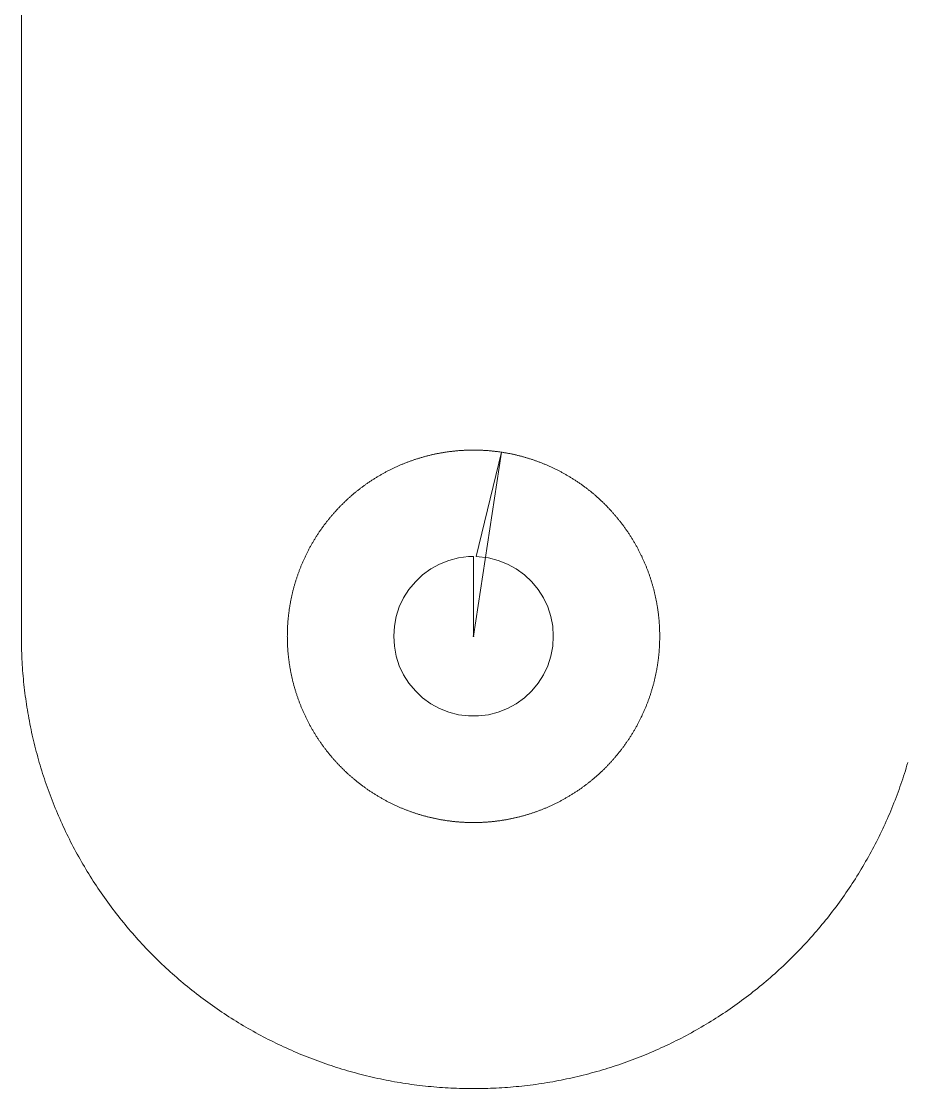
# Model space of a CAD drawing. Header units: millimetres. Extents: x 76 to 112, y 201 to 368.
# Drawn here: x 77.39 to 94.05, y 201.05 to 221.11 of the extents above; entities that cross this region are included whole.
import ezdxf

# ---------------------------------------------------------------- set-up
doc = ezdxf.new("R2010")
doc.units = ezdxf.units.MM
doc.layers.add('TOP_Drill', color=7, linetype='Continuous')
doc.layers.add('TOP_Full_CutOut_90_1', color=7, linetype='Continuous', lineweight=18)
doc.layers.add('TOP_Full_CutOut_90_2', color=7, linetype='Continuous', lineweight=18)

msp = doc.modelspace()

# ---------------------------------------------------------------- linework, layer by layer
at = {"layer": 'TOP_Drill'}
msp.add_point((85.888464, 209.54918), dxfattribs=at)
at = {"layer": 'TOP_Full_CutOut_90_1'}
msp.add_lwpolyline([(85.888465, 209.54918), (85.888464, 209.54918), (85.888465, 209.54918), (86.413633, 213.009554), (86.428744, 213.007228), (86.443224, 213.004935), (86.457694, 213.002581), (86.472155, 213.000166), (86.486605, 212.997691), (86.501045, 212.995155), (86.515474, 212.992559), (86.529892, 212.989902), (86.544299, 212.987185), (86.558694, 212.984408), (86.573078, 212.981571), (86.587449, 212.978673), (86.601808, 212.975715), (86.616155, 212.972697), (86.630489, 212.969618), (86.64481, 212.96648), (86.659118, 212.963282), (86.673412, 212.960024), (86.687692, 212.956706), (86.701959, 212.953329), (86.716211, 212.949891), (86.730448, 212.946394), (86.744671, 212.942837), (86.758879, 212.939221), (86.773071, 212.935545), (86.787248, 212.93181), (86.80141, 212.928016), (86.815555, 212.924162), (86.829684, 212.920249), (86.843796, 212.916277), (86.857892, 212.912246), (86.87197, 212.908155), (86.886032, 212.904006), (86.900076, 212.899798), (86.914102, 212.895531), (86.92811, 212.891206), (86.9421, 212.886822), (86.956071, 212.882379), (86.970024, 212.877878), (86.983957, 212.873318), (86.997872, 212.8687), (87.011767, 212.864024), (87.025642, 212.85929), (87.039498, 212.854497), (87.053333, 212.849647), (87.067147, 212.844739), (87.080941, 212.839772), (87.094715, 212.834749), (87.108466, 212.829667), (87.122197, 212.824528), (87.135906, 212.819331), (87.149593, 212.814077), (87.163258, 212.808766), (87.1769, 212.803398), (87.19052, 212.797972), (87.204117, 212.79249), (87.217691, 212.78695), (87.231242, 212.781354), (87.244769, 212.775701), (87.258272, 212.769992), (87.271751, 212.764225), (87.285206, 212.758403), (87.298637, 212.752524), (87.312043, 212.746589), (87.325423, 212.740598), (87.338779, 212.734551), (87.352109, 212.728448), (87.365413, 212.722289), (87.378692, 212.716075), (87.391944, 212.709805), (87.40517, 212.703479), (87.418369, 212.697098), (87.431542, 212.690662), (87.444687, 212.684171), (87.457806, 212.677625), (87.470896, 212.671024), (87.483959, 212.664368), (87.496994, 212.657658), (87.51, 212.650893), (87.522979, 212.644073), (87.535928, 212.637199), (87.548849, 212.630271), (87.56174, 212.623289), (87.574602, 212.616253), (87.587435, 212.609164), (87.600237, 212.60202), (87.61301, 212.594823), (87.625752, 212.587573), (87.638464, 212.580269), (87.651145, 212.572912), (87.663796, 212.565502), (87.676415, 212.558039), (87.689003, 212.550523), (87.701559, 212.542955), (87.714083, 212.535334), (87.726575, 212.527661), (87.739036, 212.519935), (87.751463, 212.512157), (87.763858, 212.504328), (87.77622, 212.496446), (87.788549, 212.488513), (87.800844, 212.480528), (87.813106, 212.472492), (87.825335, 212.464404), (87.837529, 212.456266), (87.849689, 212.448076), (87.861815, 212.439835), (87.873906, 212.431544), (87.885962, 212.423202), (87.897983, 212.41481), (87.909969, 212.406367), (87.921919, 212.397875), (87.933834, 212.389332), (87.945713, 212.38074), (87.957555, 212.372097), (87.969362, 212.363406), (87.981132, 212.354665), (87.992865, 212.345874), (88.004561, 212.337035), (88.01622, 212.328146), (88.027842, 212.319209), (88.039426, 212.310224), (88.050973, 212.30119), (88.062482, 212.292107), (88.073952, 212.282977), (88.085384, 212.273798), (88.096778, 212.264572), (88.108132, 212.255298), (88.119448, 212.245976), (88.130725, 212.236608), (88.141962, 212.227192), (88.15316, 212.217729), (88.164318, 212.208219), (88.175436, 212.198663), (88.186514, 212.18906), (88.197552, 212.179411), (88.208549, 212.169715), (88.219506, 212.159974), (88.230421, 212.150187), (88.241296, 212.140354), (88.252129, 212.130476), (88.262921, 212.120552), (88.273671, 212.110584), (88.284379, 212.10057), (88.295045, 212.090512), (88.305669, 212.080409), (88.316251, 212.070262), (88.32679, 212.06007), (88.337286, 212.049834), (88.347739, 212.039555), (88.358149, 212.029232), (88.368516, 212.018865), (88.378839, 212.008455), (88.389119, 211.998002), (88.399354, 211.987506), (88.409546, 211.976967), (88.419693, 211.966385), (88.429796, 211.955761), (88.439854, 211.945095), (88.449868, 211.934387), (88.459837, 211.923637), (88.46976, 211.912845), (88.479638, 211.902012), (88.489471, 211.891137), (88.499258, 211.880222), (88.509, 211.869265), (88.518695, 211.858268), (88.528344, 211.84723), (88.537947, 211.836152), (88.547503, 211.825034), (88.557013, 211.813876), (88.566476, 211.802678), (88.575892, 211.791441), (88.585261, 211.780164), (88.594582, 211.768848), (88.603856, 211.757493), (88.613082, 211.7461), (88.622261, 211.734668), (88.631391, 211.723197), (88.640474, 211.711689), (88.649508, 211.700142), (88.658494, 211.688558), (88.667431, 211.676936), (88.676319, 211.665277), (88.685158, 211.653581), (88.693949, 211.641847), (88.70269, 211.630078), (88.711382, 211.618271), (88.720024, 211.606428), (88.728616, 211.59455), (88.737159, 211.582635), (88.745652, 211.570685), (88.754094, 211.558699), (88.762487, 211.546678), (88.770828, 211.534621), (88.77912, 211.52253), (88.78736, 211.510405), (88.79555, 211.498245), (88.803689, 211.48605), (88.811776, 211.473822), (88.819812, 211.46156), (88.827797, 211.449265), (88.83573, 211.436936), (88.843612, 211.424574), (88.851442, 211.412179), (88.859219, 211.399751), (88.866945, 211.387291), (88.874618, 211.374799), (88.882239, 211.362275), (88.889808, 211.349718), (88.897323, 211.337131), (88.904786, 211.324512), (88.912196, 211.311861), (88.919553, 211.29918), (88.926857, 211.286468), (88.934107, 211.273726), (88.941304, 211.260953), (88.948448, 211.24815), (88.955538, 211.235318), (88.962574, 211.222456), (88.969556, 211.209564), (88.976484, 211.196644), (88.983357, 211.183694), (88.990177, 211.170716), (88.996942, 211.15771), (89.003652, 211.144675), (89.010308, 211.131612), (89.016909, 211.118521), (89.023455, 211.105403), (89.029947, 211.092258), (89.036383, 211.079085), (89.042763, 211.065886), (89.049089, 211.05266), (89.055359, 211.039408), (89.061573, 211.026129), (89.067732, 211.012825), (89.073835, 210.999495), (89.079882, 210.986139), (89.085873, 210.972758), (89.091808, 210.959353), (89.097687, 210.945922), (89.10351, 210.932467), (89.109276, 210.918988), (89.114985, 210.905485), (89.120638, 210.891958), (89.126234, 210.878407), (89.131774, 210.864833), (89.137256, 210.851236), (89.142682, 210.837616), (89.14805, 210.823973), (89.153362, 210.810309), (89.158616, 210.796622), (89.163812, 210.782913), (89.168951, 210.769182), (89.174033, 210.75543), (89.179057, 210.741657), (89.184023, 210.727863), (89.188931, 210.714048), (89.193782, 210.700213), (89.198574, 210.686358), (89.203308, 210.672483), (89.207985, 210.658588), (89.212602, 210.644673), (89.217162, 210.63074), (89.221663, 210.616787), (89.226106, 210.602815), (89.23049, 210.588826), (89.234816, 210.574817), (89.239083, 210.560791), (89.243291, 210.546747), (89.24744, 210.532686), (89.25153, 210.518607), (89.255561, 210.504512), (89.259533, 210.490399), (89.263446, 210.476271), (89.2673, 210.462125), (89.271094, 210.447964), (89.27483, 210.433787), (89.278505, 210.419595), (89.282122, 210.405387), (89.285678, 210.391164), (89.289175, 210.376927), (89.292613, 210.362674), (89.29599, 210.348408), (89.299308, 210.334128), (89.302566, 210.319834), (89.305765, 210.305526), (89.308903, 210.291205), (89.311981, 210.276871), (89.314999, 210.262524), (89.317957, 210.248165), (89.320855, 210.233793), (89.323692, 210.21941), (89.32647, 210.205015), (89.329187, 210.190608), (89.331843, 210.17619), (89.334439, 210.161761), (89.336975, 210.147321), (89.33945, 210.132871), (89.341865, 210.11841), (89.344219, 210.10394), (89.346513, 210.089459), (89.348745, 210.07497), (89.350917, 210.060471), (89.353029, 210.045963), (89.355079, 210.031446), (89.357069, 210.016921), (89.358998, 210.002388), (89.360866, 209.987846), (89.362673, 209.973297), (89.364419, 209.958741), (89.366104, 209.944177), (89.367728, 209.929607), (89.369291, 209.91503), (89.370793, 209.900446), (89.372234, 209.885856), (89.373613, 209.871261), (89.374932, 209.856659), (89.376189, 209.842053), (89.377385, 209.827441), (89.37852, 209.812824), (89.379594, 209.798202), (89.380607, 209.783577), (89.381558, 209.768947), (89.382448, 209.754313), (89.383276, 209.739676), (89.384044, 209.725035), (89.38475, 209.710391), (89.385394, 209.695745), (89.385977, 209.681096), (89.386499, 209.666444), (89.38696, 209.651791), (89.387359, 209.637135), (89.387697, 209.622479), (89.387973, 209.60782), (89.388188, 209.593161), (89.388341, 209.578501), (89.388434, 209.563841), (89.388464, 209.54918), (89.388434, 209.534519), (89.388341, 209.519859), (89.388188, 209.505199), (89.387973, 209.49054), (89.387697, 209.475882), (89.387359, 209.461225), (89.38696, 209.446569), (89.386499, 209.431916), (89.385977, 209.417264), (89.385394, 209.402615), (89.38475, 209.387969), (89.384044, 209.373325), (89.383276, 209.358684), (89.382448, 209.344047), (89.381558, 209.329413), (89.380607, 209.314783), (89.379594, 209.300158), (89.37852, 209.285536), (89.377385, 209.270919), (89.376189, 209.256308), (89.374932, 209.241701), (89.373613, 209.2271), (89.372234, 209.212504), (89.370793, 209.197914), (89.369291, 209.18333), (89.367728, 209.168753), (89.366104, 209.154183), (89.364419, 209.139619), (89.362673, 209.125063), (89.360866, 209.110514), (89.358998, 209.095972), (89.357069, 209.081439), (89.355079, 209.066914), (89.353029, 209.052397), (89.350917, 209.037889), (89.348745, 209.02339), (89.346513, 209.008901), (89.344219, 208.99442), (89.341865, 208.97995), (89.33945, 208.965489), (89.336975, 208.951039), (89.334439, 208.936599), (89.331843, 208.92217), (89.329187, 208.907752), (89.32647, 208.893345), (89.323692, 208.87895), (89.320855, 208.864567), (89.317957, 208.850195), (89.314999, 208.835836), (89.311981, 208.821489), (89.308903, 208.807155), (89.305765, 208.792834), (89.302566, 208.778527), (89.299308, 208.764232), (89.29599, 208.749952), (89.292613, 208.735686), (89.289175, 208.721434), (89.285678, 208.707196), (89.282122, 208.692973), (89.278505, 208.678765), (89.27483, 208.664573), (89.271094, 208.650396), (89.2673, 208.636235), (89.263446, 208.62209), (89.259533, 208.607961), (89.255561, 208.593848), (89.25153, 208.579753), (89.24744, 208.565674), (89.243291, 208.551613), (89.239083, 208.537569), (89.234816, 208.523543), (89.23049, 208.509535), (89.226106, 208.495545), (89.221663, 208.481573), (89.217162, 208.467621), (89.212602, 208.453687), (89.207985, 208.439772), (89.203308, 208.425877), (89.198574, 208.412002), (89.193782, 208.398147), (89.188931, 208.384312), (89.184023, 208.370497), (89.179057, 208.356703), (89.174033, 208.34293), (89.168951, 208.329178), (89.163812, 208.315447), (89.158616, 208.301738), (89.153362, 208.288051), (89.14805, 208.274387), (89.142682, 208.260744), (89.137256, 208.247124), (89.131774, 208.233527), (89.126234, 208.219953), (89.120638, 208.206403), (89.114985, 208.192876), (89.109276, 208.179372), (89.10351, 208.165893), (89.097687, 208.152438), (89.091808, 208.139008), (89.085873, 208.125602), (89.079882, 208.112221), (89.073835, 208.098866), (89.067732, 208.085535), (89.061573, 208.072231), (89.055359, 208.058953), (89.049089, 208.0457), (89.042763, 208.032474), (89.036383, 208.019275), (89.029947, 208.006102), (89.023455, 207.992957), (89.016909, 207.979839), (89.010308, 207.966748), (89.003652, 207.953685), (88.996942, 207.940651), (88.990177, 207.927644), (88.983357, 207.914666), (88.976484, 207.901716), (88.969556, 207.888796), (88.962574, 207.875904), (88.955538, 207.863042), (88.948448, 207.85021), (88.941304, 207.837407), (88.934107, 207.824634), (88.926857, 207.811892), (88.919553, 207.79918), (88.912196, 207.786499), (88.904786, 207.773849), (88.897323, 207.761229), (88.889808, 207.748642), (88.882239, 207.736086), (88.874618, 207.723561), (88.866945, 207.711069), (88.859219, 207.698609), (88.851442, 207.686181), (88.843612, 207.673786), (88.83573, 207.661424), (88.827797, 207.649095), (88.819812, 207.6368), (88.811776, 207.624538), (88.803689, 207.61231), (88.79555, 207.600115), (88.78736, 207.587955), (88.77912, 207.57583), (88.770828, 207.563739), (88.762487, 207.551683), (88.754094, 207.539661), (88.745652, 207.527676), (88.737159, 207.515725), (88.728616, 207.50381), (88.720024, 207.491932), (88.711382, 207.480089), (88.70269, 207.468283), (88.693949, 207.456513), (88.685158, 207.444779), (88.676319, 207.433083), (88.667431, 207.421424), (88.658494, 207.409802), (88.649508, 207.398218), (88.640474, 207.386671), (88.631391, 207.375163), (88.622261, 207.363692), (88.613082, 207.35226), (88.603856, 207.340867), (88.594582, 207.329512), (88.585261, 207.318196), (88.575892, 207.306919), (88.566476, 207.295682), (88.557013, 207.284484), (88.547503, 207.273326), (88.537947, 207.262208), (88.528344, 207.25113), (88.518695, 207.240092), (88.509, 207.229095), (88.499258, 207.218139), (88.489471, 207.207223), (88.479638, 207.196348), (88.46976, 207.185515), (88.459837, 207.174723), (88.449868, 207.163973), (88.439854, 207.153265), (88.429796, 207.142599), (88.419693, 207.131975), (88.409546, 207.121393), (88.399354, 207.110855), (88.389119, 207.100358), (88.378839, 207.089905), (88.368516, 207.079495), (88.358149, 207.069128), (88.347739, 207.058805), (88.337286, 207.048526), (88.32679, 207.03829), (88.316251, 207.028098), (88.305669, 207.017951), (88.295045, 207.007848), (88.284379, 206.99779), (88.273671, 206.987776), (88.262921, 206.977808), (88.252129, 206.967884), (88.241296, 206.958006), (88.230421, 206.948173), (88.219506, 206.938386), (88.208549, 206.928645), (88.197552, 206.918949), (88.186514, 206.9093), (88.175436, 206.899697), (88.164318, 206.890141), (88.15316, 206.880631), (88.141962, 206.871168), (88.130725, 206.861752), (88.119448, 206.852384), (88.108132, 206.843062), (88.096778, 206.833788), (88.085384, 206.824562), (88.073952, 206.815383), (88.062482, 206.806253), (88.050973, 206.797171), (88.039426, 206.788136), (88.027842, 206.779151), (88.01622, 206.770214), (88.004561, 206.761325), (87.992865, 206.752486), (87.981132, 206.743696), (87.969362, 206.734955), (87.957555, 206.726263), (87.945713, 206.717621), (87.933834, 206.709028), (87.921919, 206.700485), (87.909969, 206.691993), (87.897983, 206.68355), (87.885962, 206.675158), (87.873906, 206.666816), (87.861815, 206.658525), (87.849689, 206.650284), (87.837529, 206.642094), (87.825335, 206.633956), (87.813106, 206.625868), (87.800844, 206.617832), (87.788549, 206.609847), (87.77622, 206.601914), (87.763858, 206.594032), (87.751463, 206.586203), (87.739036, 206.578425), (87.726575, 206.570699), (87.714083, 206.563026), (87.701559, 206.555405), (87.689003, 206.547837), (87.676415, 206.540321), (87.663796, 206.532858), (87.651145, 206.525448), (87.638464, 206.518091), (87.625752, 206.510787), (87.61301, 206.503537), (87.600237, 206.49634), (87.587435, 206.489196), (87.574602, 206.482107), (87.56174, 206.475071), (87.548849, 206.468089), (87.535928, 206.461161), (87.522979, 206.454287), (87.51, 206.447468), (87.496994, 206.440702), (87.483959, 206.433992), (87.470896, 206.427336), (87.457806, 206.420735), (87.444687, 206.414189), (87.431542, 206.407698), (87.418369, 206.401262), (87.40517, 206.394881), (87.391944, 206.388555), (87.378692, 206.382285), (87.365413, 206.376071), (87.352109, 206.369912), (87.338779, 206.363809), (87.325423, 206.357762), (87.312043, 206.351771), (87.298637, 206.345836), (87.285206, 206.339957), (87.271751, 206.334135), (87.258272, 206.328369), (87.244769, 206.322659), (87.231242, 206.317006), (87.217691, 206.31141), (87.204117, 206.30587), (87.19052, 206.300388), (87.1769, 206.294962), (87.163258, 206.289594), (87.149593, 206.284283), (87.135906, 206.279029), (87.122197, 206.273832), (87.108466, 206.268693), (87.094715, 206.263612), (87.080941, 206.258588), (87.067147, 206.253622), (87.053333, 206.248713), (87.039498, 206.243863), (87.025642, 206.23907), (87.011767, 206.234336), (86.997872, 206.22966), (86.983957, 206.225042), (86.970024, 206.220482), (86.956071, 206.215981), (86.9421, 206.211538), (86.92811, 206.207154), (86.914102, 206.202829), (86.900076, 206.198562), (86.886032, 206.194354), (86.87197, 206.190205), (86.857892, 206.186114), (86.843796, 206.182083), (86.829684, 206.178111), (86.815555, 206.174198), (86.80141, 206.170344), (86.787248, 206.16655), (86.773071, 206.162815), (86.758879, 206.159139), (86.744671, 206.155523), (86.730448, 206.151966), (86.716211, 206.148469), (86.701959, 206.145032), (86.687692, 206.141654), (86.673412, 206.138336), (86.659118, 206.135078), (86.64481, 206.13188), (86.630489, 206.128742), (86.616155, 206.125663), (86.601808, 206.122645), (86.587449, 206.119687), (86.573078, 206.11679), (86.558694, 206.113952), (86.544299, 206.111175), (86.529892, 206.108458), (86.515474, 206.105801), (86.501045, 206.103205), (86.486605, 206.100669), (86.472155, 206.098194), (86.457694, 206.095779), (86.443224, 206.093425), (86.428744, 206.091132), (86.414254, 206.088899), (86.399755, 206.086727), (86.385247, 206.084616), (86.37073, 206.082565), (86.356205, 206.080575), (86.341672, 206.078647), (86.327131, 206.076779), (86.312582, 206.074972), (86.298025, 206.073226), (86.283462, 206.07154), (86.268891, 206.069916), (86.254314, 206.068353), (86.23973, 206.066851), (86.22514, 206.065411), (86.210545, 206.064031), (86.195943, 206.062712), (86.181337, 206.061455), (86.166725, 206.060259), (86.152108, 206.059124), (86.137487, 206.05805), (86.122861, 206.057038), (86.108231, 206.056087), (86.093597, 206.055197), (86.07896, 206.054368), (86.064319, 206.053601), (86.049676, 206.052895), (86.035029, 206.05225), (86.02038, 206.051667), (86.005728, 206.051145), (85.991075, 206.050685), (85.97642, 206.050285), (85.961763, 206.049948), (85.947105, 206.049671), (85.932445, 206.049456), (85.917785, 206.049303), (85.903125, 206.049211), (85.888464, 206.04918), (85.873804, 206.049211), (85.859143, 206.049303), (85.844483, 206.049456), (85.829824, 206.049671), (85.815166, 206.049948), (85.800509, 206.050285), (85.785854, 206.050685), (85.7712, 206.051145), (85.756549, 206.051667), (85.741899, 206.05225), (85.727253, 206.052895), (85.712609, 206.053601), (85.697968, 206.054368), (85.683331, 206.055197), (85.668697, 206.056087), (85.654068, 206.057038), (85.639442, 206.05805), (85.62482, 206.059124), (85.610204, 206.060259), (85.595592, 206.061455), (85.580985, 206.062712), (85.566384, 206.064031), (85.551788, 206.065411), (85.537198, 206.066851), (85.522615, 206.068353), (85.508037, 206.069916), (85.493467, 206.07154), (85.478903, 206.073226), (85.464347, 206.074972), (85.449798, 206.076779), (85.435257, 206.078647), (85.420723, 206.080575), (85.406198, 206.082565), (85.391682, 206.084616), (85.377174, 206.086727), (85.362675, 206.088899), (85.348185, 206.091132), (85.333705, 206.093425), (85.319234, 206.095779), (85.304774, 206.098194), (85.290323, 206.100669), (85.275884, 206.103205), (85.261455, 206.105801), (85.247036, 206.108458), (85.23263, 206.111175), (85.218234, 206.113952), (85.203851, 206.11679), (85.189479, 206.119687), (85.17512, 206.122645), (85.160773, 206.125663), (85.146439, 206.128742), (85.132118, 206.13188), (85.117811, 206.135078), (85.103517, 206.138336), (85.089236, 206.141654), (85.07497, 206.145032), (85.060718, 206.148469), (85.04648, 206.151966), (85.032257, 206.155523), (85.01805, 206.159139), (85.003857, 206.162815), (84.98968, 206.16655), (84.975519, 206.170344), (84.961374, 206.174198), (84.947245, 206.178111), (84.933132, 206.182083), (84.919037, 206.186114), (84.904958, 206.190205), (84.890897, 206.194354), (84.876853, 206.198562), (84.862827, 206.202829), (84.848819, 206.207154), (84.834829, 206.211538), (84.820857, 206.215981), (84.806905, 206.220482), (84.792971, 206.225042), (84.779057, 206.22966), (84.765162, 206.234336), (84.751286, 206.23907), (84.737431, 206.243863), (84.723596, 206.248713), (84.709781, 206.253622), (84.695987, 206.258588), (84.682214, 206.263612), (84.668462, 206.268693), (84.654732, 206.273832), (84.641023, 206.279029), (84.627336, 206.284283), (84.613671, 206.289594), (84.600028, 206.294962), (84.586408, 206.300388), (84.572811, 206.30587), (84.559237, 206.31141), (84.545687, 206.317006), (84.53216, 206.322659), (84.518656, 206.328369), (84.505177, 206.334135), (84.491722, 206.339957), (84.478292, 206.345836), (84.464886, 206.351771), (84.451505, 206.357762), (84.43815, 206.363809), (84.42482, 206.369912), (84.411515, 206.376071), (84.398237, 206.382285), (84.384984, 206.388555), (84.371758, 206.394881), (84.358559, 206.401262), (84.345387, 206.407698), (84.332241, 206.414189), (84.319123, 206.420735), (84.306032, 206.427336), (84.29297, 206.433992), (84.279935, 206.440702), (84.266928, 206.447468), (84.25395, 206.454287), (84.241001, 206.461161), (84.22808, 206.468089), (84.215188, 206.475071), (84.202326, 206.482107), (84.189494, 206.489196), (84.176691, 206.49634), (84.163919, 206.503537), (84.151176, 206.510787), (84.138464, 206.518091), (84.125783, 206.525448), (84.113133, 206.532858), (84.100514, 206.540321), (84.087926, 206.547837), (84.07537, 206.555405), (84.062845, 206.563026), (84.050353, 206.570699), (84.037893, 206.578425), (84.025465, 206.586203), (84.01307, 206.594032), (84.000708, 206.601914), (83.98838, 206.609847), (83.976084, 206.617832), (83.963822, 206.625868), (83.951594, 206.633956), (83.9394, 206.642094), (83.92724, 206.650284), (83.915114, 206.658525), (83.903023, 206.666816), (83.890967, 206.675158), (83.878946, 206.68355), (83.86696, 206.691993), (83.855009, 206.700485), (83.843095, 206.709028), (83.831216, 206.717621), (83.819373, 206.726263), (83.807567, 206.734955), (83.795797, 206.743696), (83.784064, 206.752486), (83.772367, 206.761325), (83.760708, 206.770214), (83.749086, 206.779151), (83.737502, 206.788136), (83.725956, 206.797171), (83.714447, 206.806253), (83.702977, 206.815383), (83.691545, 206.824562), (83.680151, 206.833788), (83.668796, 206.843062), (83.65748, 206.852384), (83.646204, 206.861752), (83.634966, 206.871168), (83.623768, 206.880631), (83.61261, 206.890141), (83.601492, 206.899697), (83.590414, 206.9093), (83.579376, 206.918949), (83.568379, 206.928645), (83.557423, 206.938386), (83.546507, 206.948173), (83.535633, 206.958006), (83.524799, 206.967884), (83.514008, 206.977808), (83.503258, 206.987776), (83.492549, 206.99779), (83.481883, 207.007848), (83.471259, 207.017951), (83.460678, 207.028098), (83.450139, 207.03829), (83.439643, 207.048526), (83.429189, 207.058805), (83.418779, 207.069128), (83.408413, 207.079495), (83.398089, 207.089905), (83.38781, 207.100358), (83.377574, 207.110855), (83.367383, 207.121393), (83.357235, 207.131975), (83.347132, 207.142599), (83.337074, 207.153265), (83.327061, 207.163973), (83.317092, 207.174723), (83.307168, 207.185515), (83.29729, 207.196348), (83.287457, 207.207223), (83.27767, 207.218139), (83.267929, 207.229095), (83.258234, 207.240092), (83.248584, 207.25113), (83.238982, 207.262208), (83.229425, 207.273326), (83.219915, 207.284484), (83.210453, 207.295682), (83.201037, 207.306919), (83.191668, 207.318196), (83.182346, 207.329512), (83.173073, 207.340867), (83.163846, 207.35226), (83.154668, 207.363692), (83.145537, 207.375163), (83.136455, 207.386671), (83.127421, 207.398218), (83.118435, 207.409802), (83.109498, 207.421424), (83.10061, 207.433083), (83.09177, 207.444779), (83.08298, 207.456513), (83.074239, 207.468283), (83.065547, 207.480089), (83.056905, 207.491932), (83.048312, 207.50381), (83.03977, 207.515725), (83.031277, 207.527676), (83.022834, 207.539661), (83.014442, 207.551683), (83.0061, 207.563739), (82.997809, 207.57583), (82.989568, 207.587955), (82.981379, 207.600115), (82.97324, 207.61231), (82.965152, 207.624538), (82.957116, 207.6368), (82.949131, 207.649095), (82.941198, 207.661424), (82.933317, 207.673786), (82.925487, 207.686181), (82.917709, 207.698609), (82.909984, 207.711069), (82.90231, 207.723561), (82.894689, 207.736086), (82.887121, 207.748642), (82.879605, 207.761229), (82.872142, 207.773849), (82.864732, 207.786499), (82.857375, 207.79918), (82.850072, 207.811892), (82.842821, 207.824634), (82.835624, 207.837407), (82.828481, 207.85021), (82.821391, 207.863042), (82.814355, 207.875904), (82.807373, 207.888796), (82.800445, 207.901716), (82.793571, 207.914666), (82.786752, 207.927644), (82.779987, 207.940651), (82.773276, 207.953685), (82.76662, 207.966748), (82.760019, 207.979839), (82.753473, 207.992957), (82.746982, 208.006102), (82.740546, 208.019275), (82.734165, 208.032474), (82.72784, 208.0457), (82.72157, 208.058953), (82.715355, 208.072231), (82.709196, 208.085535), (82.703093, 208.098866), (82.697046, 208.112221), (82.691055, 208.125602), (82.68512, 208.139008), (82.679241, 208.152438), (82.673419, 208.165893), (82.667653, 208.179372), (82.661943, 208.192876), (82.65629, 208.206403), (82.650694, 208.219953), (82.645155, 208.233527), (82.639672, 208.247124), (82.634247, 208.260744), (82.628878, 208.274387), (82.623567, 208.288051), (82.618313, 208.301738), (82.613116, 208.315447), (82.607977, 208.329178), (82.602896, 208.34293), (82.597872, 208.356703), (82.592906, 208.370497), (82.587997, 208.384312), (82.583147, 208.398147), (82.578355, 208.412002), (82.57362, 208.425877), (82.568944, 208.439772), (82.564326, 208.453687), (82.559766, 208.467621), (82.555265, 208.481573), (82.550823, 208.495545), (82.546438, 208.509535), (82.542113, 208.523543), (82.537846, 208.537569), (82.533638, 208.551613), (82.529489, 208.565674), (82.525399, 208.579753), (82.521367, 208.593848), (82.517395, 208.607961), (82.513482, 208.62209), (82.509629, 208.636235), (82.505834, 208.650396), (82.502099, 208.664573), (82.498423, 208.678765), (82.494807, 208.692973), (82.49125, 208.707196), (82.487753, 208.721434), (82.484316, 208.735686), (82.480938, 208.749952), (82.47762, 208.764232), (82.474362, 208.778527), (82.471164, 208.792834), (82.468026, 208.807155), (82.464948, 208.821489), (82.46193, 208.835836), (82.458972, 208.850195), (82.456074, 208.864567), (82.453236, 208.87895), (82.450459, 208.893345), (82.447742, 208.907752), (82.445085, 208.92217), (82.442489, 208.936599), (82.439953, 208.951039), (82.437478, 208.965489), (82.435063, 208.97995), (82.432709, 208.99442), (82.430416, 209.008901), (82.428183, 209.02339), (82.426011, 209.037889), (82.4239, 209.052397), (82.421849, 209.066914), (82.41986, 209.081439), (82.417931, 209.095972), (82.416063, 209.110514), (82.414256, 209.125063), (82.41251, 209.139619), (82.410825, 209.154183), (82.409201, 209.168753), (82.407638, 209.18333), (82.406136, 209.197914), (82.404695, 209.212504), (82.403315, 209.2271), (82.401997, 209.241701), (82.400739, 209.256308), (82.399543, 209.270919), (82.398408, 209.285536), (82.397334, 209.300158), (82.396322, 209.314783), (82.395371, 209.329413), (82.394481, 209.344047), (82.393652, 209.358684), (82.392885, 209.373325), (82.392179, 209.387969), (82.391534, 209.402615), (82.390951, 209.417264), (82.390429, 209.431916), (82.389969, 209.446569), (82.38957, 209.461225), (82.389232, 209.475882), (82.388956, 209.49054), (82.388741, 209.505199), (82.388587, 209.519859), (82.388495, 209.534519), (82.388464, 209.54918), (82.388495, 209.563841), (82.388587, 209.578501), (82.388741, 209.593161), (82.388956, 209.60782), (82.389232, 209.622479), (82.38957, 209.637135), (82.389969, 209.651791), (82.390429, 209.666444), (82.390951, 209.681096), (82.391534, 209.695745), (82.392179, 209.710391), (82.392885, 209.725035), (82.393652, 209.739676), (82.394481, 209.754313), (82.395371, 209.768947), (82.396322, 209.783577), (82.397334, 209.798202), (82.398408, 209.812824), (82.399543, 209.827441), (82.400739, 209.842053), (82.401997, 209.856659), (82.403315, 209.871261), (82.404695, 209.885856), (82.406136, 209.900446), (82.407638, 209.91503), (82.409201, 209.929607), (82.410825, 209.944177), (82.41251, 209.958741), (82.414256, 209.973297), (82.416063, 209.987846), (82.417931, 210.002388), (82.41986, 210.016921), (82.421849, 210.031446), (82.4239, 210.045963), (82.426011, 210.060471), (82.428183, 210.07497), (82.430416, 210.089459), (82.432709, 210.10394), (82.435063, 210.11841), (82.437478, 210.132871), (82.439953, 210.147321), (82.442489, 210.161761), (82.445085, 210.17619), (82.447742, 210.190608), (82.450459, 210.205015), (82.453236, 210.21941), (82.456074, 210.233793), (82.458972, 210.248165), (82.46193, 210.262524), (82.464948, 210.276871), (82.468026, 210.291205), (82.471164, 210.305526), (82.474362, 210.319834), (82.47762, 210.334128), (82.480938, 210.348408), (82.484316, 210.362674), (82.487753, 210.376927), (82.49125, 210.391164), (82.494807, 210.405387), (82.498423, 210.419595), (82.502099, 210.433787), (82.505834, 210.447964), (82.509629, 210.462125), (82.513482, 210.476271), (82.517395, 210.490399), (82.521367, 210.504512), (82.525399, 210.518607), (82.529489, 210.532686), (82.533638, 210.546747), (82.537846, 210.560791), (82.542113, 210.574817), (82.546438, 210.588826), (82.550823, 210.602815), (82.555265, 210.616787), (82.559766, 210.63074), (82.564326, 210.644673), (82.568944, 210.658588), (82.57362, 210.672483), (82.578355, 210.686358), (82.583147, 210.700213), (82.587997, 210.714048), (82.592906, 210.727863), (82.597872, 210.741657), (82.602896, 210.75543), (82.607977, 210.769182), (82.613116, 210.782913), (82.618313, 210.796622), (82.623567, 210.810309), (82.628878, 210.823973), (82.634247, 210.837616), (82.639672, 210.851236), (82.645155, 210.864833), (82.650694, 210.878407), (82.65629, 210.891958), (82.661943, 210.905485), (82.667653, 210.918988), (82.673419, 210.932467), (82.679241, 210.945922), (82.68512, 210.959353), (82.691055, 210.972758), (82.697046, 210.986139), (82.703093, 210.999495), (82.709196, 211.012825), (82.715355, 211.026129), (82.72157, 211.039408), (82.72784, 211.05266), (82.734165, 211.065886), (82.740546, 211.079085), (82.746982, 211.092258), (82.753473, 211.105403), (82.760019, 211.118521), (82.76662, 211.131612), (82.773276, 211.144675), (82.779987, 211.15771), (82.786752, 211.170716), (82.793571, 211.183694), (82.800445, 211.196644), (82.807373, 211.209564), (82.814355, 211.222456), (82.821391, 211.235318), (82.828481, 211.24815), (82.835624, 211.260953), (82.842821, 211.273726), (82.850072, 211.286468), (82.857375, 211.29918), (82.864732, 211.311861), (82.872142, 211.324512), (82.879605, 211.337131), (82.887121, 211.349718), (82.894689, 211.362275), (82.90231, 211.374799), (82.909984, 211.387291), (82.917709, 211.399751), (82.925487, 211.412179), (82.933317, 211.424574), (82.941198, 211.436936), (82.949131, 211.449265), (82.957116, 211.46156), (82.965152, 211.473822), (82.97324, 211.48605), (82.981379, 211.498245), (82.989568, 211.510405), (82.997809, 211.52253), (83.0061, 211.534621), (83.014442, 211.546678), (83.022834, 211.558699), (83.031277, 211.570685), (83.03977, 211.582635), (83.048312, 211.59455), (83.056905, 211.606428), (83.065547, 211.618271), (83.074239, 211.630078), (83.08298, 211.641847), (83.09177, 211.653581), (83.10061, 211.665277), (83.109498, 211.676936), (83.118435, 211.688558), (83.127421, 211.700142), (83.136455, 211.711689), (83.145537, 211.723197), (83.154668, 211.734668), (83.163846, 211.7461), (83.173073, 211.757493), (83.182346, 211.768848), (83.191668, 211.780164), (83.201037, 211.791441), (83.210453, 211.802678), (83.219915, 211.813876), (83.229425, 211.825034), (83.238982, 211.836152), (83.248584, 211.84723), (83.258234, 211.858268), (83.267929, 211.869265), (83.27767, 211.880222), (83.287457, 211.891137), (83.29729, 211.902012), (83.307168, 211.912845), (83.317092, 211.923637), (83.327061, 211.934387), (83.337074, 211.945095), (83.347132, 211.955761), (83.357235, 211.966385), (83.367383, 211.976967), (83.377574, 211.987506), (83.38781, 211.998002), (83.398089, 212.008455), (83.408413, 212.018865), (83.418779, 212.029232), (83.429189, 212.039555), (83.439643, 212.049834), (83.450139, 212.06007), (83.460678, 212.070262), (83.471259, 212.080409), (83.481883, 212.090512), (83.492549, 212.10057), (83.503258, 212.110584), (83.514008, 212.120552), (83.524799, 212.130476), (83.535633, 212.140354), (83.546507, 212.150187), (83.557423, 212.159974), (83.568379, 212.169715), (83.579376, 212.179411), (83.590414, 212.18906), (83.601492, 212.198663), (83.61261, 212.208219), (83.623768, 212.217729), (83.634966, 212.227192), (83.646204, 212.236608), (83.65748, 212.245976), (83.668796, 212.255298), (83.680151, 212.264572), (83.691545, 212.273798), (83.702977, 212.282977), (83.714447, 212.292107), (83.725956, 212.30119), (83.737502, 212.310224), (83.749086, 212.319209), (83.760708, 212.328146), (83.772367, 212.337035), (83.784064, 212.345874), (83.795797, 212.354665), (83.807567, 212.363406), (83.819373, 212.372097), (83.831216, 212.38074), (83.843095, 212.389332), (83.855009, 212.397875), (83.86696, 212.406367), (83.878946, 212.41481), (83.890967, 212.423202), (83.903023, 212.431544), (83.915114, 212.439835), (83.92724, 212.448076), (83.9394, 212.456266), (83.951594, 212.464404), (83.963822, 212.472492), (83.976084, 212.480528), (83.98838, 212.488513), (84.000708, 212.496446), (84.01307, 212.504328), (84.025465, 212.512157), (84.037893, 212.519935), (84.050353, 212.527661), (84.062845, 212.535334), (84.07537, 212.542955), (84.087926, 212.550523), (84.100514, 212.558039), (84.113133, 212.565502), (84.125783, 212.572912), (84.138464, 212.580269), (84.151176, 212.587573), (84.163919, 212.594823), (84.176691, 212.60202), (84.189494, 212.609164), (84.202326, 212.616253), (84.215188, 212.623289), (84.22808, 212.630271), (84.241001, 212.637199), (84.25395, 212.644073), (84.266928, 212.650893), (84.279935, 212.657658), (84.29297, 212.664368), (84.306032, 212.671024), (84.319123, 212.677625), (84.332241, 212.684171), (84.345387, 212.690662), (84.358559, 212.697098), (84.371758, 212.703479), (84.384984, 212.709805), (84.398237, 212.716075), (84.411515, 212.722289), (84.42482, 212.728448), (84.43815, 212.734551), (84.451505, 212.740598), (84.464886, 212.746589), (84.478292, 212.752524), (84.491722, 212.758403), (84.505177, 212.764225), (84.518656, 212.769992), (84.53216, 212.775701), (84.545687, 212.781354), (84.559237, 212.78695), (84.572811, 212.79249), (84.586408, 212.797972), (84.600028, 212.803398), (84.613671, 212.808766), (84.627336, 212.814077), (84.641023, 212.819331), (84.654732, 212.824528), (84.668462, 212.829667), (84.682214, 212.834749), (84.695987, 212.839772), (84.709781, 212.844739), (84.723596, 212.849647), (84.737431, 212.854497), (84.751286, 212.85929), (84.765162, 212.864024), (84.779057, 212.8687), (84.792971, 212.873318), (84.806905, 212.877878), (84.820857, 212.882379), (84.834829, 212.886822), (84.848819, 212.891206), (84.862827, 212.895531), (84.876853, 212.899798), (84.890897, 212.904006), (84.904958, 212.908155), (84.919037, 212.912246), (84.933132, 212.916277), (84.947245, 212.920249), (84.961374, 212.924162), (84.975519, 212.928016), (84.98968, 212.93181), (85.003857, 212.935545), (85.01805, 212.939221), (85.032257, 212.942837), (85.04648, 212.946394), (85.060718, 212.949891), (85.07497, 212.953329), (85.089236, 212.956706), (85.103517, 212.960024), (85.117811, 212.963282), (85.132118, 212.96648), (85.146439, 212.969618), (85.160773, 212.972697), (85.17512, 212.975715), (85.189479, 212.978673), (85.203851, 212.981571), (85.218234, 212.984408), (85.23263, 212.987185), (85.247036, 212.989902), (85.261455, 212.992559), (85.275884, 212.995155), (85.290323, 212.997691), (85.304774, 213.000166), (85.319234, 213.002581), (85.333705, 213.004935), (85.348185, 213.007228), (85.362675, 213.009461), (85.377174, 213.011633), (85.391682, 213.013745), (85.406198, 213.015795), (85.420723, 213.017785), (85.435257, 213.019714), (85.449798, 213.021582), (85.464347, 213.023389), (85.478903, 213.025135), (85.493467, 213.02682), (85.508037, 213.028444), (85.522615, 213.030007), (85.537198, 213.031509), (85.551788, 213.032949), (85.566384, 213.034329), (85.580985, 213.035648), (85.595592, 213.036905), (85.610204, 213.038101), (85.62482, 213.039236), (85.639442, 213.04031), (85.654068, 213.041322), (85.668697, 213.042274), (85.683331, 213.043164), (85.697968, 213.043992), (85.712609, 213.044759), (85.727253, 213.045465), (85.741899, 213.04611), (85.756549, 213.046693), (85.7712, 213.047215), (85.785854, 213.047676), (85.800509, 213.048075), (85.815166, 213.048412), (85.829824, 213.048689), (85.844483, 213.048904), (85.859143, 213.049057), (85.873804, 213.049149), (85.888464, 213.04918), (85.903125, 213.049149), (85.917785, 213.049057), (85.932445, 213.048904), (85.947105, 213.048689), (85.961763, 213.048412), (85.97642, 213.048075), (85.991075, 213.047676), (86.005728, 213.047215), (86.02038, 213.046693), (86.035029, 213.04611), (86.049676, 213.045465), (86.064319, 213.044759), (86.07896, 213.043992), (86.093597, 213.043164), (86.108231, 213.042274), (86.122861, 213.041322), (86.137487, 213.04031), (86.152108, 213.039236), (86.166725, 213.038101), (86.181337, 213.036905), (86.195943, 213.035648), (86.210545, 213.034329), (86.22514, 213.032949), (86.23973, 213.031509), (86.254314, 213.030007), (86.268891, 213.028444), (86.283462, 213.02682), (86.298025, 213.025135), (86.312582, 213.023389), (86.327131, 213.021582), (86.341672, 213.019714), (86.356205, 213.017785), (86.37073, 213.015795), (86.385247, 213.013745), (86.399755, 213.011633), (86.413633, 213.009554), (85.936357, 211.047977), (86.169537, 211.022611), (86.351991, 210.975765), (86.527134, 210.906421), (86.692205, 210.815672), (86.844601, 210.70495), (86.981918, 210.576001), (87.101991, 210.430858), (87.202925, 210.271811), (87.28313, 210.101367), (87.34134, 209.922215), (87.376637, 209.73718), (87.388465, 209.54918), (87.376637, 209.36118), (87.34134, 209.176145), (87.28313, 208.996993), (87.202925, 208.82655), (87.101991, 208.667502), (86.981918, 208.522359), (86.844601, 208.39341), (86.692205, 208.282688), (86.527134, 208.191939), (86.351991, 208.122595), (86.169537, 208.075749), (85.982651, 208.05214), (85.794279, 208.05214), (85.607393, 208.075749), (85.42494, 208.122595), (85.249796, 208.191939), (85.084725, 208.282688), (84.932329, 208.39341), (84.795012, 208.522359), (84.67494, 208.667502), (84.574005, 208.82655), (84.493801, 208.996993), (84.435591, 209.176145), (84.400293, 209.36118), (84.388465, 209.54918), (84.400293, 209.73718), (84.435591, 209.922215), (84.493801, 210.101367), (84.574005, 210.271811), (84.67494, 210.430858), (84.795012, 210.576001), (84.932329, 210.70495), (85.084725, 210.815672), (85.249796, 210.906421), (85.42494, 210.975765), (85.607393, 211.022611), (85.794279, 211.04622), (85.888465, 211.04622), (85.888465, 209.54918)], dxfattribs=at)
at = {"layer": 'TOP_Full_CutOut_90_2'}
msp.add_lwpolyline([(77.388466, 238.014981), (77.38911, 209.54851), (77.389279, 209.495103), (77.389783, 209.441698), (77.390623, 209.388298), (77.391799, 209.334904), (77.39331, 209.281518), (77.395156, 209.228143), (77.397338, 209.174781), (77.399855, 209.121433), (77.402707, 209.068102), (77.405894, 209.01479), (77.409415, 208.961499), (77.413272, 208.908232), (77.417463, 208.85499), (77.421989, 208.801775), (77.426849, 208.74859), (77.432043, 208.695436), (77.437571, 208.642316), (77.443433, 208.589231), (77.449628, 208.536185), (77.456156, 208.483178), (77.463017, 208.430214), (77.470211, 208.377294), (77.477738, 208.32442), (77.485596, 208.271594), (77.493786, 208.218819), (77.502307, 208.166096), (77.51116, 208.113427), (77.520343, 208.060817), (77.529856, 208.008264), (77.5397, 207.955772), (77.549873, 207.903342), (77.560376, 207.850978), (77.571207, 207.798682), (77.582367, 207.746453), (77.593854, 207.694296), (77.605669, 207.642212), (77.617811, 207.590205), (77.63028, 207.538273), (77.643074, 207.486421), (77.656195, 207.434651), (77.66964, 207.382965), (77.68341, 207.331363), (77.697503, 207.279849), (77.71192, 207.228424), (77.72666, 207.177092), (77.741722, 207.125853), (77.757106, 207.074709), (77.772811, 207.023664), (77.788836, 206.972718), (77.805181, 206.921873), (77.821845, 206.871133), (77.838828, 206.820498), (77.856128, 206.769971), (77.873746, 206.719554), (77.89168, 206.669247), (77.90993, 206.619055), (77.928494, 206.568979), (77.947373, 206.51902), (77.966566, 206.46918), (77.986071, 206.419463), (78.005889, 206.369869), (78.026017, 206.3204), (78.046456, 206.271059), (78.067205, 206.221847), (78.088262, 206.172767), (78.109627, 206.123819), (78.1313, 206.075008), (78.153279, 206.026332), (78.175563, 205.977797), (78.198151, 205.929402), (78.221044, 205.881149), (78.244239, 205.833043), (78.267735, 205.785082), (78.291533, 205.73727), (78.315631, 205.689609), (78.340027, 205.6421), (78.364722, 205.594745), (78.389714, 205.547546), (78.415002, 205.500505), (78.440583, 205.453625), (78.46646, 205.406905), (78.49263, 205.360349), (78.519092, 205.313958), (78.545845, 205.267736), (78.572888, 205.221681), (78.60022, 205.175798), (78.627839, 205.130087), (78.655745, 205.08455), (78.683937, 205.039191), (78.712413, 204.994008), (78.741171, 204.949006), (78.770213, 204.904185), (78.799535, 204.859548), (78.829138, 204.815096), (78.859019, 204.77083), (78.889178, 204.726754), (78.919613, 204.682867), (78.950323, 204.639173), (78.981307, 204.595673), (79.012564, 204.552367), (79.044092, 204.50926), (79.075891, 204.46635), (79.107958, 204.423643), (79.140294, 204.381137), (79.172895, 204.338835), (79.205761, 204.296739), (79.238892, 204.254851), (79.272285, 204.21317), (79.30594, 204.171701), (79.339854, 204.130445), (79.374026, 204.089401), (79.408457, 204.048574), (79.443143, 204.007964), (79.478083, 203.967572), (79.513277, 203.927401), (79.548721, 203.887452), (79.584417, 203.847726), (79.620361, 203.808225), (79.656553, 203.768951), (79.692992, 203.729905), (79.729673, 203.691088), (79.766599, 203.652504), (79.803767, 203.614152), (79.841175, 203.576034), (79.87882, 203.538151), (79.916704, 203.500507), (79.954824, 203.463101), (79.993178, 203.425935), (80.031763, 203.38901), (80.070581, 203.352329), (80.109629, 203.315893), (80.148905, 203.279703), (80.188406, 203.24376), (80.228134, 203.208066), (80.268085, 203.172623), (80.308257, 203.137431), (80.34865, 203.102492), (80.389262, 203.067807), (80.43009, 203.033379), (80.471135, 202.999208), (80.512393, 202.965296), (80.553863, 202.931643), (80.595545, 202.898252), (80.637435, 202.865122), (80.679532, 202.832257), (80.721835, 202.799657), (80.764343, 202.767324), (80.807051, 202.735258), (80.849962, 202.703462), (80.893071, 202.671934), (80.936377, 202.640679), (80.979879, 202.609697), (81.023574, 202.578989), (81.067462, 202.548556), (81.11154, 202.518399), (81.155806, 202.48852), (81.20026, 202.458919), (81.244898, 202.429597), (81.28972, 202.400558), (81.334724, 202.3718), (81.379907, 202.343326), (81.425268, 202.315137), (81.470805, 202.287233), (81.516518, 202.259615), (81.562402, 202.232285), (81.608457, 202.205245), (81.654681, 202.178494), (81.701073, 202.152033), (81.747629, 202.125865), (81.79435, 202.09999), (81.841232, 202.074409), (81.888274, 202.049123), (81.935473, 202.024134), (81.98283, 201.999441), (82.030339, 201.975046), (82.078002, 201.950951), (82.125815, 201.927155), (82.173776, 201.90366), (82.221884, 201.880467), (82.270137, 201.857577), (82.318533, 201.83499), (82.36707, 201.812708), (82.415745, 201.790731), (82.464558, 201.769061), (82.513506, 201.747697), (82.562587, 201.726642), (82.6118, 201.705895), (82.661142, 201.685458), (82.710612, 201.665331), (82.760207, 201.645515), (82.809925, 201.626012), (82.859765, 201.606822), (82.909725, 201.587945), (82.959802, 201.569382), (83.009995, 201.551134), (83.060301, 201.533202), (83.11072, 201.515586), (83.161248, 201.498288), (83.211883, 201.481307), (83.262625, 201.464645), (83.31347, 201.448302), (83.364416, 201.432279), (83.415462, 201.416576), (83.466607, 201.401194), (83.517846, 201.386134), (83.569179, 201.371397), (83.620604, 201.356982), (83.672118, 201.342891), (83.72372, 201.329123), (83.775407, 201.31568), (83.827179, 201.302561), (83.879031, 201.289769), (83.930962, 201.277302), (83.982971, 201.265162), (84.035056, 201.253349), (84.087213, 201.241863), (84.139441, 201.230706), (84.191738, 201.219876), (84.244104, 201.209376), (84.296533, 201.199205), (84.349025, 201.189363), (84.401578, 201.179852), (84.45419, 201.17067), (84.506859, 201.16182), (84.559582, 201.153301), (84.612358, 201.145113), (84.665184, 201.137256), (84.718058, 201.129732), (84.770978, 201.122541), (84.823943, 201.115681), (84.87695, 201.109155), (84.929997, 201.102962), (84.983081, 201.097104), (85.036202, 201.091578), (85.089355, 201.086386), (85.142541, 201.081528), (85.195756, 201.077004), (85.248998, 201.072815), (85.302266, 201.06896), (85.355557, 201.06544), (85.40887, 201.062255), (85.4622, 201.059405), (85.515548, 201.05689), (85.568911, 201.054711), (85.622286, 201.052867), (85.675671, 201.051358), (85.729065, 201.050184), (85.782466, 201.049346), (85.83587, 201.048844), (85.889277, 201.048678), (85.942684, 201.048847), (85.996088, 201.049351), (86.049489, 201.050191), (86.102883, 201.051367), (86.156268, 201.052877), (86.209644, 201.054724), (86.263006, 201.056905), (86.316354, 201.059422), (86.369685, 201.062274), (86.422995, 201.065461), (86.476286, 201.068983), (86.529554, 201.072839), (86.582796, 201.077031), (86.636011, 201.081556), (86.689197, 201.086416), (86.742351, 201.09161), (86.795471, 201.097138), (86.848555, 201.103001), (86.901602, 201.109196), (86.954607, 201.115724), (87.007572, 201.122585), (87.060492, 201.129779), (87.113367, 201.137305), (87.166192, 201.145163), (87.218968, 201.153353), (87.271691, 201.161875), (87.324358, 201.170727), (87.37697, 201.17991), (87.429523, 201.189424), (87.482015, 201.199267), (87.534444, 201.209441), (87.586808, 201.219943), (87.639105, 201.230774), (87.691333, 201.241934), (87.74349, 201.253421), (87.795573, 201.265237), (87.847582, 201.277379), (87.899513, 201.289847), (87.951365, 201.302642), (88.003135, 201.315762), (88.054822, 201.329207), (88.106424, 201.342977), (88.157938, 201.357071), (88.209361, 201.371489), (88.260694, 201.386229), (88.311934, 201.401291), (88.363076, 201.416674), (88.414122, 201.432379), (88.465069, 201.448404), (88.515913, 201.464749), (88.566653, 201.481414), (88.617289, 201.498396), (88.667816, 201.515697), (88.718233, 201.533314), (88.768539, 201.551248), (88.818731, 201.569498), (88.868808, 201.588063), (88.918767, 201.606942), (88.968605, 201.626134), (89.018324, 201.64564), (89.067918, 201.665457), (89.117386, 201.685585), (89.166728, 201.706023), (89.215939, 201.726772), (89.26502, 201.747829), (89.313967, 201.769195), (89.362779, 201.790867), (89.411454, 201.812846), (89.45999, 201.83513), (89.508385, 201.857719), (89.556636, 201.880611), (89.604744, 201.903806), (89.652704, 201.927303), (89.700516, 201.951101), (89.748177, 201.975198), (89.795687, 201.999595), (89.843041, 202.024289), (89.89024, 202.049281), (89.937281, 202.074569), (89.984162, 202.100152), (90.030881, 202.126029), (90.077437, 202.152199), (90.123827, 202.17866), (90.170051, 202.205413), (90.216105, 202.232455), (90.261989, 202.259787), (90.307699, 202.287406), (90.353236, 202.315312), (90.398596, 202.343504), (90.443779, 202.37198), (90.48878, 202.40074), (90.533601, 202.429781), (90.578239, 202.459103), (90.622691, 202.488705), (90.666957, 202.518587), (90.711033, 202.548745), (90.754919, 202.579181), (90.798614, 202.609891), (90.842114, 202.640875), (90.885419, 202.672132), (90.928527, 202.703659), (90.971435, 202.735458), (91.014144, 202.767526), (91.056649, 202.799861), (91.098951, 202.832463), (91.141048, 202.86533), (91.182936, 202.898459), (91.224615, 202.931853), (91.266085, 202.965507), (91.307342, 202.999422), (91.348384, 203.033595), (91.389213, 203.068025), (91.429823, 203.10271), (91.470214, 203.137651), (91.510386, 203.172844), (91.550335, 203.20829), (91.59006, 203.243985), (91.629562, 203.279929), (91.668836, 203.316121), (91.707881, 203.352559), (91.746697, 203.389242), (91.785283, 203.426167), (91.823635, 203.463334), (91.861753, 203.500742), (91.899635, 203.538389), (91.93728, 203.576271), (91.974686, 203.614391), (92.011852, 203.652745), (92.048775, 203.691332), (92.085457, 203.730149), (92.121893, 203.769196), (92.158083, 203.808472), (92.194026, 203.847974), (92.22972, 203.887701), (92.265164, 203.927652), (92.300356, 203.967825), (92.335294, 204.008217), (92.369978, 204.048829), (92.404406, 204.089659), (92.438578, 204.130702), (92.472491, 204.171961), (92.506143, 204.213431), (92.539535, 204.255112), (92.572664, 204.297002), (92.60553, 204.3391), (92.638129, 204.381402), (92.670463, 204.42391), (92.702528, 204.46662), (92.734325, 204.509529), (92.765851, 204.552638), (92.797106, 204.595944), (92.82809, 204.639446), (92.858798, 204.683142), (92.889231, 204.727029), (92.919388, 204.771107), (92.949267, 204.815373), (92.978868, 204.859827), (93.008188, 204.904466), (93.037228, 204.949287), (93.065986, 204.994291), (93.09446, 205.039474), (93.12265, 205.084836), (93.150554, 205.130372), (93.178172, 205.176085), (93.205501, 205.22197), (93.232542, 205.268025), (93.259293, 205.314249), (93.285753, 205.36064), (93.311921, 205.407198), (93.337796, 205.453918), (93.363378, 205.5008), (93.388663, 205.547841), (93.413653, 205.595042), (93.438346, 205.642397), (93.46274, 205.689908), (93.486836, 205.737569), (93.510632, 205.785383), (93.534127, 205.833344), (93.55732, 205.881452), (93.58021, 205.929705), (93.602797, 205.9781), (93.625079, 206.026637), (93.647056, 206.075313), (93.668726, 206.124126), (93.690089, 206.173074), (93.711145, 206.222156), (93.731891, 206.271368), (93.752328, 206.320709), (93.772455, 206.370179), (93.79227, 206.419774), (93.811774, 206.469493), (93.830964, 206.519333), (93.849841, 206.569292), (93.868404, 206.61937), (93.886652, 206.669562), (93.904584, 206.719869), (93.922199, 206.770287), (93.939498, 206.820815), (93.956478, 206.87145), (93.973141, 206.922192), (93.989484, 206.973037), (94.005507, 207.023983), (94.02121, 207.07503), (94.036591, 207.126174), (94.051652, 207.177413)], dxfattribs=at)

doc.saveas('drawing.dxf')
